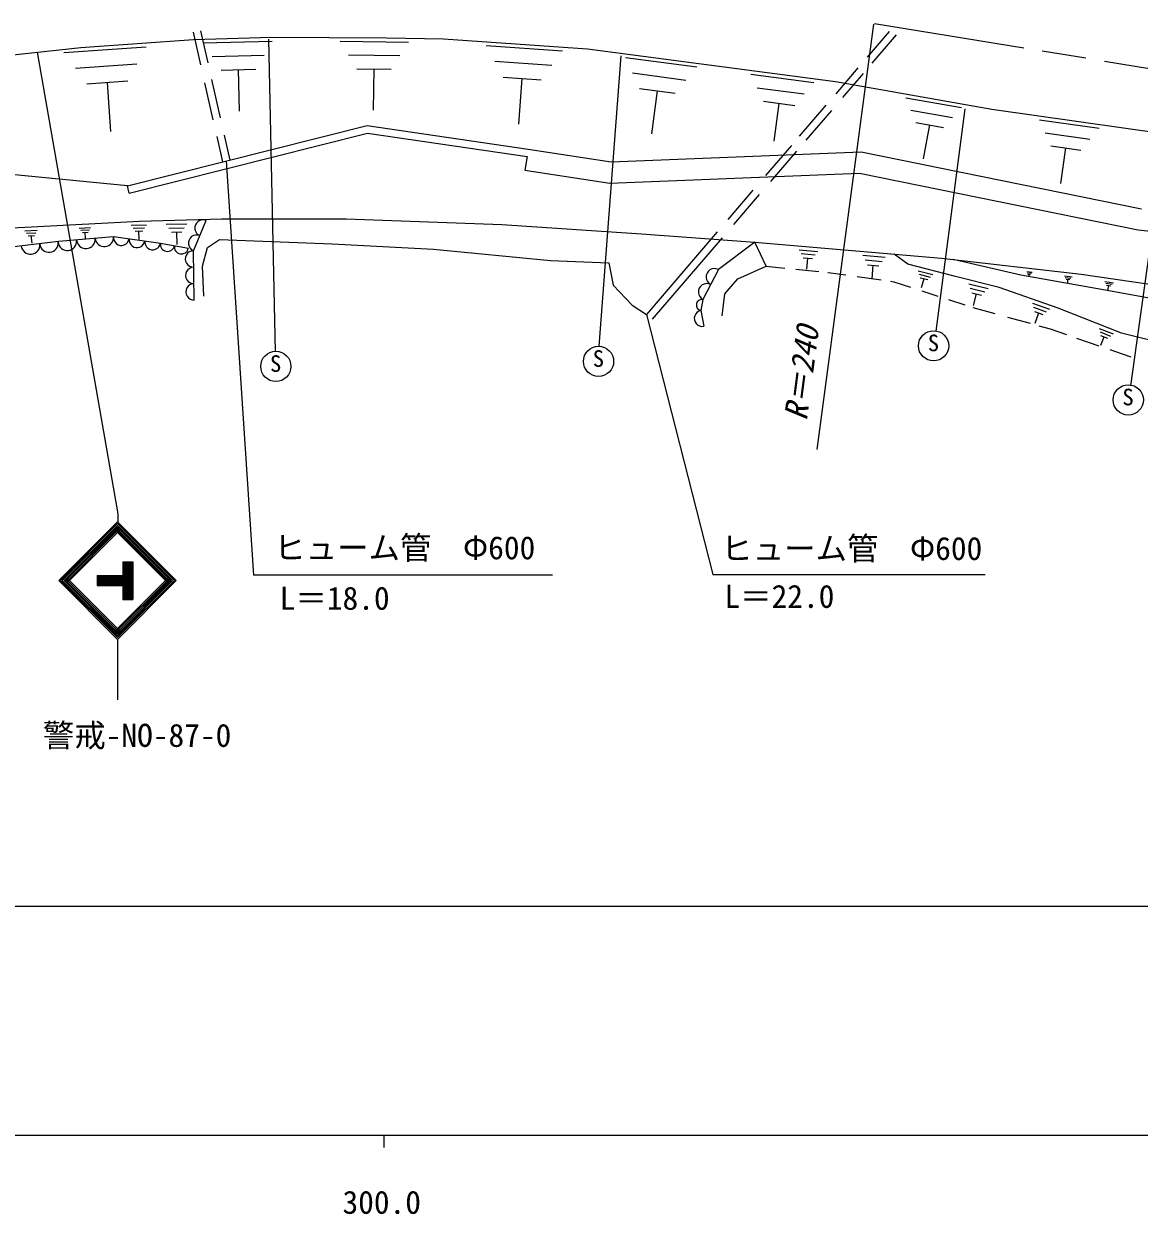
# Model space of a CAD drawing. Units: millimetres, scale not verified. Extents: x 40000 to 680000, y 20000 to 380000.
# Drawn here: x 339412 to 428014, y 198715 to 293270 of the extents above; entities that cross this region are included whole.
import ezdxf
from ezdxf.enums import TextEntityAlignment as Align

# ---------------------------------------------------------------- set-up
doc = ezdxf.new("R2010")
doc.units = ezdxf.units.MM
doc.header["$LTSCALE"] = 1000
doc.linetypes.add('CHAIN', pattern=[18.5, 12, -1.5, 3.5, -1.5])
for name, color, linetype, lineweight in [('M-BGD', 7, 'Continuous', 25), ('M-BGD-RSTR', 7, 'Continuous', 13), ('M-BMK', 2, 'CHAIN', 13), ('M-STR-STR3', 7, 'Continuous', 25), ('M-STR-STRC', 7, 'Continuous', 25), ('M-TTL-BAND', 7, 'Continuous', 25)]:
    doc.layers.add(name, color=color, linetype=linetype, lineweight=lineweight)
doc.styles.add('ＭＳ ゴシック', font='')
doc.styles.get('ＭＳ ゴシック').set_extended_font_data('MS Gothic')

msp = doc.modelspace()

# ---------------------------------------------------------------- linework, layer by layer
at = {"layer": 'M-BGD'}
for p, q in [((352866, 292611), (353454, 290006)), ((352904, 292035), (359109, 292197)), ((353455, 292724), (354034, 290161)), ((359109, 292197), (368227, 292143)), ((408155, 292668), (406407, 290630)), ((408702, 292384), (406788, 290152)), ((332564, 290147), (343948, 291388)), ((342602, 290983), (349122, 291453)), ((343948, 291388), (352904, 292035)), ((353662, 291753), (359152, 291893)), ((364532, 291883), (369972, 291823)), ((368227, 292143), (372759, 292089)), ((372759, 292089), (384198, 291280)), ((376152, 291553), (382192, 291123)), ((384198, 291280), (403891, 288690)), ((354382, 290673), (358502, 290783)), ((365202, 290793), (369282, 290743)), ((376822, 290293), (381352, 289973)), ((387202, 290583), (392872, 289843)), ((343512, 289743), (348402, 290093)), ((355092, 289593), (357842, 289663)), ((356552, 286333), (356472, 289633)), ((365872, 289693), (368592, 289663)), ((367192, 286413), (367232, 289683)), ((387762, 289363), (392012, 288803)), ((405668, 289768), (403909, 287719)), ((344422, 288493), (347682, 288733)), ((346332, 284703), (346052, 288613)), ((353777, 288574), (354437, 285649)), ((354329, 288852), (355020, 285793)), ((377492, 289023), (380512, 288813)), ((378742, 285293), (379002, 288923)), ((397172, 289273), (402162, 288613)), ((403891, 288690), (416300, 286478)), ((406079, 289326), (404445, 287422)), ((388322, 288133), (391152, 287763)), ((389292, 284543), (389742, 287953)), ((397672, 288193), (401412, 287703)), ((398162, 287113), (400652, 286783)), ((399012, 283953), (399412, 286953)), ((403127, 286807), (401008, 284338)), ((409472, 287393), (413892, 286613)), ((403560, 286391), (401523, 284017)), ((409872, 286413), (413182, 285823)), ((416300, 286478), (430813, 284428)), ((420092, 285643), (424822, 284973)), ((347648, 280399), (366681, 285204)), ((366681, 285204), (379477, 283315)), ((410262, 285433), (412472, 285033)), ((410892, 282533), (411372, 285233)), ((420552, 284613), (424102, 284113)), ((347795, 279818), (366712, 284593)), ((354740, 284306), (355192, 282304)), ((355329, 284422), (355774, 282451)), ((366712, 284593), (379389, 282722)), ((347648, 280399), (320478, 283025)), ((379389, 282722), (379222, 281634)), ((379477, 283315), (386064, 282318)), ((386064, 282318), (405925, 283112)), ((400387, 283614), (398337, 281225)), ((400781, 283152), (398726, 280757)), ((405925, 283112), (428197, 278579)), ((421002, 283583), (423372, 283243)), ((421782, 280573), (422192, 283413)), ((379222, 281634), (385970, 280613)), ((385970, 280613), (405788, 281406)), ((405788, 281406), (427940, 276896)), ((347795, 279818), (347648, 280399)), ((397334, 280055), (395331, 277722)), ((397837, 279720), (395780, 277323)), ((334011, 276822), (340016, 277156)), ((340016, 277156), (348600, 277598)), ((343812, 277043), (344722, 277093)), ((347952, 277273), (349152, 277303)), ((348112, 277043), (349012, 277063)), ((348600, 277598), (355154, 277774)), ((350732, 277353), (352352, 277393)), ((350942, 277033), (352162, 277063)), ((352887, 275242), (353899, 277646)), ((355154, 277774), (365021, 277785)), ((365021, 277785), (377384, 277338)), ((377384, 277338), (388480, 276594)), ((339482, 276823), (340472, 276883)), ((339622, 276633), (340362, 276673)), ((339752, 276433), (340252, 276463)), ((340072, 275853), (340002, 276453)), ((342174, 276002), (346539, 276381)), ((343942, 276873), (344622, 276913)), ((344062, 276693), (344512, 276723)), ((344312, 276193), (344292, 276713)), ((346539, 276381), (350272, 275854)), ((348262, 276803), (348862, 276823)), ((348582, 276123), (348562, 276813)), ((351152, 276713), (351962, 276733)), ((351582, 275753), (351562, 276723)), ((353994, 275505), (354947, 276124)), ((354947, 276124), (363899, 275791)), ((388480, 276594), (397492, 275923)), ((394484, 276734), (388868, 270189)), ((394878, 276272), (389324, 269799)), ((427940, 276896), (455199, 274075)), ((337746, 275474), (342174, 276002)), ((350272, 275854), (352486, 275453)), ((352950, 271320), (352887, 275242)), ((353613, 274029), (353994, 275505)), ((363899, 275791), (371947, 275362)), ((371947, 275362), (381257, 274457)), ((397484, 275924), (394588, 273754)), ((397492, 275923), (412312, 274657)), ((398380, 274020), (397492, 275923)), ((400992, 275323), (402482, 275193)), ((381257, 274457), (385895, 274288)), ((385895, 274288), (386217, 272520)), ((401162, 275013), (402272, 274913)), ((401322, 274693), (402062, 274633)), ((401612, 273773), (401692, 274663)), ((406052, 274893), (407842, 274733)), ((406242, 274513), (407592, 274393)), ((409632, 274169), (408550, 274979)), ((412312, 274657), (423408, 273391)), ((418600, 273295), (413241, 274551)), ((353709, 271624), (353613, 274029)), ((394588, 273754), (393360, 271364)), ((396140, 273024), (398380, 274020)), ((398380, 274020), (399866, 273869)), ((400729, 273782), (402557, 273598)), ((403290, 273524), (403309, 273522)), ((403309, 273522), (404718, 273320)), ((406432, 274133), (407332, 274053)), ((406792, 273023), (406882, 274093)), ((413316, 273223), (409632, 274169)), ((410452, 273653), (411622, 273353)), ((410542, 273383), (411422, 273153)), ((425302, 272120), (418600, 273295)), ((419082, 273583), (419522, 273533)), ((419132, 273493), (419462, 273453)), ((419172, 273393), (419392, 273363)), ((419272, 273163), (419282, 273383)), ((423408, 273391), (433909, 271827)), ((386217, 272520), (387743, 270913)), ((395094, 271829), (396140, 273024)), ((405599, 273194), (407512, 272921)), ((408252, 272815), (408536, 272775)), ((408536, 272775), (409857, 272345)), ((410622, 273103), (411212, 272953)), ((410732, 272323), (410922, 273033)), ((416900, 272327), (413316, 273223)), ((414472, 272623), (416022, 272233)), ((421580, 270684), (416900, 272327)), ((422082, 273243), (422682, 273173)), ((422142, 273113), (422592, 273063)), ((422202, 272983), (422502, 272953)), ((422342, 272643), (422352, 272973)), ((425292, 272813), (425972, 272703)), ((425362, 272663), (425872, 272583)), ((425422, 272513), (425762, 272463)), ((425532, 272083), (425592, 272493)), ((394895, 270086), (395094, 271829)), ((410740, 272058), (412028, 271639)), ((414592, 272263), (415752, 271973)), ((414712, 271903), (415482, 271713)), ((414862, 270883), (415102, 271813)), ((430250, 271226), (425302, 272120)), ((387743, 270913), (388868, 270189)), ((393360, 271364), (393194, 270501)), ((393194, 270501), (393426, 269240)), ((412868, 271365), (414156, 270946)), ((414809, 270734), (416544, 270254)), ((419542, 271083), (420892, 270603)), ((419622, 270753), (420632, 270393)), ((426609, 268692), (421580, 270684)), ((417554, 269975), (419349, 269479)), ((419692, 270423), (420362, 270183)), ((419742, 269493), (420032, 270303)), ((420038, 269288), (420933, 269041)), ((420933, 269041), (422231, 268590)), ((424842, 269073), (425952, 268633)), ((424902, 268793), (425732, 268463)), ((432677, 267187), (426609, 268692)), ((423042, 268307), (424800, 267696)), ((424952, 268513), (425502, 268293)), ((424962, 267743), (425232, 268403)), ((425689, 267387), (426658, 267049)), ((426658, 267049), (427341, 266829))]:
    msp.add_line(p, q, dxfattribs=at)
for centre, radius, start, end in [((353646, 277045), 652, 67.16635, 247.16635), ((344341, 276154), 737, 185.88739, 5.88739), ((345806, 276306), 737, 185.88739, 5.88739), ((347161, 276293), 628, 171.96056, 351.96056), ((348405, 276118), 628, 171.96056, 351.96056), ((353140, 275843), 652, 67.16635, 247.16635), ((339944, 275701), 737, 185.88739, 5.88739), ((341410, 275852), 737, 185.88739, 5.88739), ((342875, 276003), 737, 185.88739, 5.88739), ((349650, 275942), 628, 171.96056, 351.96056), ((350825, 275754), 562, 169.74318, 349.74318), ((351932, 275553), 562, 169.74318, 349.74318), ((352897, 274589), 654, 90.92405, 270.92405), ((352918, 273281), 654, 90.92405, 270.92405), ((394281, 273157), 672, 62.80187, 242.80187), ((352939, 271974), 654, 90.92405, 270.92405), ((393667, 271962), 672, 62.80187, 242.80187), ((393310, 269871), 641, 100.43748, 280.43748), ((393277, 270933), 439, 79.11447, 259.11447)]:
    msp.add_arc(centre, radius, start, end, dxfattribs=at)
at = {"layer": 'M-BGD-RSTR'}
for p, q in [((406900, 293244), (402407, 259444)), ((359399, 267221), (358888, 292042)), ((340464, 291008), (346892, 254337)), ((385116, 267673), (386876, 290719)), ((411886, 268848), (414179, 286513)), ((427363, 264520), (430126, 284495))]:
    msp.add_line(p, q, dxfattribs=at)
at = {"layer": 'M-BMK'}
msp.add_line((406996, 293296), (435549, 288634), dxfattribs=at)
msp.add_open_spline([(306393, 290030), (308985, 290662), (311577, 291294), (314188, 291835), (316515, 292318), (318858, 292729), (321199, 293150), (323469, 293559), (325737, 293977), (328016, 294319), (330669, 294717), (333338, 295011), (336002, 295341), (337884, 295575), (339764, 295827), (341650, 296023), (343323, 296197), (345001, 296328), (346680, 296440), (346960, 296459), (347239, 296477), (347519, 296495), (347799, 296513), (348079, 296531), (348359, 296549), (352732, 296821), (357109, 296998), (361487, 297174)], degree=3, knots=[0, 0, 0, 0, 1, 1, 1, 2, 2, 2, 3, 3, 3, 4, 4, 4, 5, 5, 5, 6, 6, 6, 7, 7, 7, 8, 8, 8, 9, 9, 9, 9], dxfattribs=at)
at = {"layer": 'M-STR-STR3'}
for p, q in [((355492, 282379), (357670, 249466)), ((388868, 270189), (394156, 249520)), ((381406, 249466), (357670, 249466)), ((394156, 249520), (415766, 249520)), ((557848, 223164), (314407, 223164))]:
    msp.add_line(p, q, dxfattribs=at)
at = {"layer": 'M-STR-STRC'}
for p, q in [((342182, 249044), (346849, 253711)), ((342323, 249044), (346849, 253569)), ((342465, 249044), (346849, 253428)), ((346849, 253711), (351516, 249044)), ((346849, 253569), (351374, 249044)), ((346849, 253428), (351233, 249044)), ((346892, 254337), (346892, 253668)), ((342606, 249044), (346849, 253287)), ((342677, 248973), (346919, 253216)), ((342748, 248902), (346990, 253145)), ((342818, 248832), (347061, 253074)), ((346637, 253074), (350879, 248832)), ((346707, 253145), (350950, 248902)), ((346778, 253216), (351021, 248973)), ((346849, 253287), (351091, 249044)), ((347271, 250544), (348071, 250544)), ((347271, 250544), (347271, 247544)), ((347371, 250544), (347371, 247544)), ((347471, 250544), (347471, 247544)), ((347571, 250544), (347571, 247544)), ((347671, 250544), (347671, 247544)), ((347771, 250544), (347771, 247544)), ((347871, 250544), (347871, 247544)), ((347971, 250544), (347971, 247544)), ((348071, 250544), (348071, 247544)), ((342182, 249044), (346849, 244377)), ((342323, 249044), (346849, 244518)), ((342465, 249044), (346849, 244660)), ((342606, 249044), (346849, 244801)), ((342677, 249115), (346919, 244872)), ((342748, 249185), (346990, 244943)), ((342818, 249256), (347061, 245013)), ((345250, 249444), (347271, 249444)), ((345250, 249444), (345250, 248644)), ((345250, 249344), (347271, 249344)), ((345250, 249244), (347271, 249244)), ((345250, 249144), (347271, 249144)), ((345250, 249044), (347271, 249044)), ((345250, 248944), (347271, 248944)), ((345250, 248844), (347271, 248844)), ((345250, 248744), (347271, 248744)), ((346637, 245013), (350879, 249256)), ((346707, 244943), (350950, 249185)), ((346778, 244872), (351021, 249115)), ((346849, 244801), (351091, 249044)), ((346849, 244660), (351233, 249044)), ((346849, 244518), (351374, 249044)), ((346849, 244377), (351516, 249044)), ((345250, 248644), (347271, 248644)), ((347271, 247544), (348071, 247544)), ((346849, 244377), (346849, 239581))]:
    msp.add_line(p, q, dxfattribs=at)
for centre in [(411681, 267693), (385067, 266454), (359432, 266055), (427143, 263395)]:
    msp.add_circle(centre, 1200, dxfattribs=at)
at = {"layer": 'M-TTL-BAND'}
for p, q in [((40000, 205000), (579000, 205000)), ((368000, 205000), (368000, 204000))]:
    msp.add_line(p, q, dxfattribs=at)

# ---------------------------------------------------------------- texts
at = {"layer": 'M-BGD-RSTR', "style": 'ＭＳ ゴシック', "oblique": 15}
msp.add_text('R＝240', height=1833, rotation=82.495, dxfattribs=at).set_placement((402159, 261631), align=Align.BOTTOM_LEFT)
at = {"layer": 'M-STR-STR3', "style": 'ＭＳ ゴシック'}
for s, p in [('ヒューム管\u3000Φ600', (359296, 250185)), ('ヒューム管\u3000Φ600', (394804, 250130)), ('L＝22.0', (395067, 246326)), ('L＝18.0', (359737, 246177))]:
    msp.add_text(s, height=1833, dxfattribs=at).set_placement(p, align=Align.BOTTOM_LEFT)
at = {"layer": 'M-STR-STRC', "style": 'ＭＳ ゴシック'}
for s, height, p in [('S', 1320, (411219, 266866)), ('S', 1320, (358970, 265227)), ('S', 1320, (384605, 265627)), ('S', 1320, (426681, 262568)), ('警戒-NO-87-0', 1833, (340919, 235285))]:
    msp.add_text(s, height=height, dxfattribs=at).set_placement(p, align=Align.BOTTOM_LEFT)
at = {"layer": 'M-TTL-BAND', "style": 'ＭＳ ゴシック'}
msp.add_text('300.0', height=1833, dxfattribs=at).set_placement((367844, 198195), align=Align.BOTTOM_CENTER)

doc.saveas('drawing.dxf')
